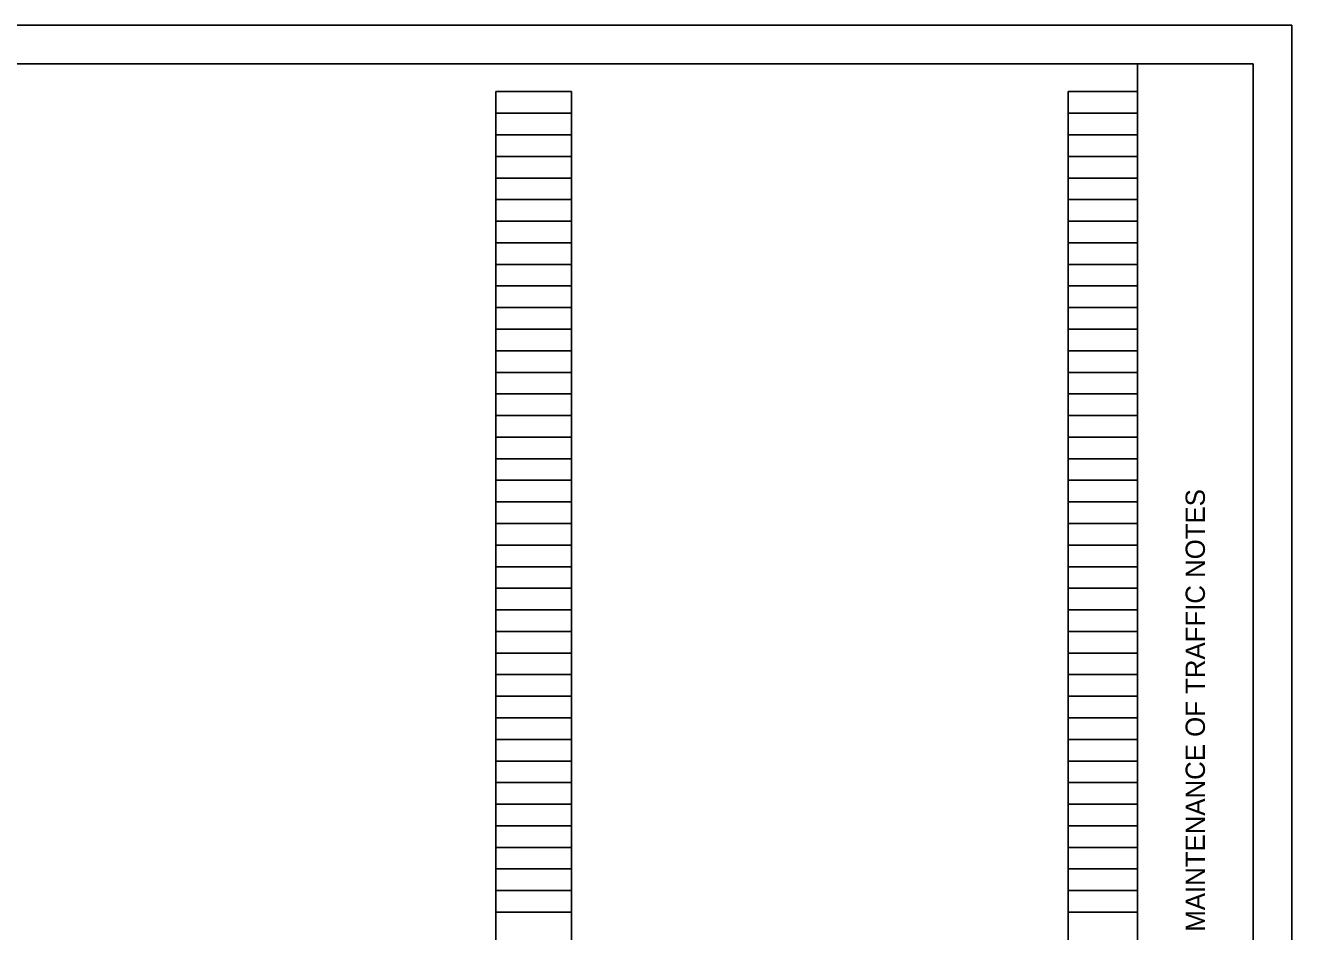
# Model space of a CAD drawing. Extents: x 0 to 34, y 0 to 22.
# Drawn here: x 17.58 to 34, y 10.25 to 22 of the extents above; entities that cross this region are included whole.
import ezdxf

# ---------------------------------------------------------------- set-up
doc = ezdxf.new("R2010")
doc.units = 0
for name, color, linetype in [('SH_Border', 7, 'Continuous'), ('SH_Cut_Line', 7, 'Continuous'), ('SH_Data', 7, 'Continuous')]:
    doc.layers.add(name, color=color, linetype=linetype)

msp = doc.modelspace()

# ---------------------------------------------------------------- linework, layer by layer
at = {"layer": 'SH_Border'}
msp.add_line((32, 0.5), (32, 21.5), dxfattribs=at)
msp.add_lwpolyline([(1.5, 21.5), (33.5, 21.5), (33.5, 0.5), (1.5, 0.5)], close=True, dxfattribs=at)
at = {"layer": 'SH_Cut_Line'}
msp.add_lwpolyline([(0, 0), (34, 0), (34, 22), (0, 22)], close=True, dxfattribs=at)
at = {"layer": 'SH_Data'}
for p, q in [((23.68, 0.98), (23.68, 21.14)), ((23.68, 21.14), (24.66, 21.14)), ((24.66, 0.98), (24.66, 21.14)), ((31.1, 0.98), (31.1, 21.14)), ((31.1, 21.14), (32, 21.14)), ((32, 0.98), (32, 21.14)), ((23.68, 20.86), (24.66, 20.86)), ((31.1, 20.86), (32, 20.86)), ((23.68, 20.58), (24.66, 20.58)), ((31.1, 20.58), (32, 20.58)), ((23.68, 20.3), (24.66, 20.3)), ((31.1, 20.3), (32, 20.3)), ((23.68, 20.02), (24.66, 20.02)), ((31.1, 20.02), (32, 20.02)), ((23.68, 19.74), (24.66, 19.74)), ((31.1, 19.74), (32, 19.74)), ((23.68, 19.46), (24.66, 19.46)), ((31.1, 19.46), (32, 19.46)), ((23.68, 19.18), (24.66, 19.18)), ((31.1, 19.18), (32, 19.18)), ((23.68, 18.9), (24.66, 18.9)), ((31.1, 18.9), (32, 18.9)), ((23.68, 18.62), (24.66, 18.62)), ((31.1, 18.62), (32, 18.62)), ((23.68, 18.34), (24.66, 18.34)), ((31.1, 18.34), (32, 18.34)), ((23.68, 18.06), (24.66, 18.06)), ((31.1, 18.06), (32, 18.06)), ((23.68, 17.78), (24.66, 17.78)), ((31.1, 17.78), (32, 17.78)), ((23.68, 17.5), (24.66, 17.5)), ((31.1, 17.5), (32, 17.5)), ((23.68, 17.22), (24.66, 17.22)), ((31.1, 17.22), (32, 17.22)), ((23.68, 16.94), (24.66, 16.94)), ((31.1, 16.94), (32, 16.94)), ((23.68, 16.66), (24.66, 16.66)), ((31.1, 16.66), (32, 16.66)), ((23.68, 16.38), (24.66, 16.38)), ((31.1, 16.38), (32, 16.38)), ((23.68, 16.1), (24.66, 16.1)), ((31.1, 16.1), (32, 16.1)), ((23.68, 15.82), (24.66, 15.82)), ((31.1, 15.82), (32, 15.82)), ((23.68, 15.54), (24.66, 15.54)), ((31.1, 15.54), (32, 15.54)), ((23.68, 15.26), (24.66, 15.26)), ((31.1, 15.26), (32, 15.26)), ((23.68, 14.98), (24.66, 14.98)), ((31.1, 14.98), (32, 14.98)), ((23.68, 14.7), (24.66, 14.7)), ((31.1, 14.7), (32, 14.7)), ((23.68, 14.42), (24.66, 14.42)), ((31.1, 14.42), (32, 14.42)), ((23.68, 14.14), (24.66, 14.14)), ((31.1, 14.14), (32, 14.14)), ((23.68, 13.86), (24.66, 13.86)), ((31.1, 13.86), (32, 13.86)), ((23.68, 13.58), (24.66, 13.58)), ((31.1, 13.58), (32, 13.58)), ((23.68, 13.3), (24.66, 13.3)), ((31.1, 13.3), (32, 13.3)), ((23.68, 13.02), (24.66, 13.02)), ((31.1, 13.02), (32, 13.02)), ((23.68, 12.74), (24.66, 12.74)), ((31.1, 12.74), (32, 12.74)), ((23.68, 12.46), (24.66, 12.46)), ((31.1, 12.46), (32, 12.46)), ((23.68, 12.18), (24.66, 12.18)), ((31.1, 12.18), (32, 12.18)), ((23.68, 11.9), (24.66, 11.9)), ((31.1, 11.9), (32, 11.9)), ((23.68, 11.62), (24.66, 11.62)), ((31.1, 11.62), (32, 11.62)), ((23.68, 11.34), (24.66, 11.34)), ((31.1, 11.34), (32, 11.34)), ((23.68, 11.06), (24.66, 11.06)), ((31.1, 11.06), (32, 11.06)), ((23.68, 10.78), (24.66, 10.78)), ((31.1, 10.78), (32, 10.78)), ((23.68, 10.5), (24.66, 10.5)), ((31.1, 10.5), (32, 10.5))]:
    msp.add_line(p, q, dxfattribs=at)

# ---------------------------------------------------------------- texts
msp.add_text('MAINTENANCE OF TRAFFIC NOTES', height=0.25, rotation=90, dxfattribs=at).set_placement((32.875, 10.247))

doc.saveas('drawing.dxf')
